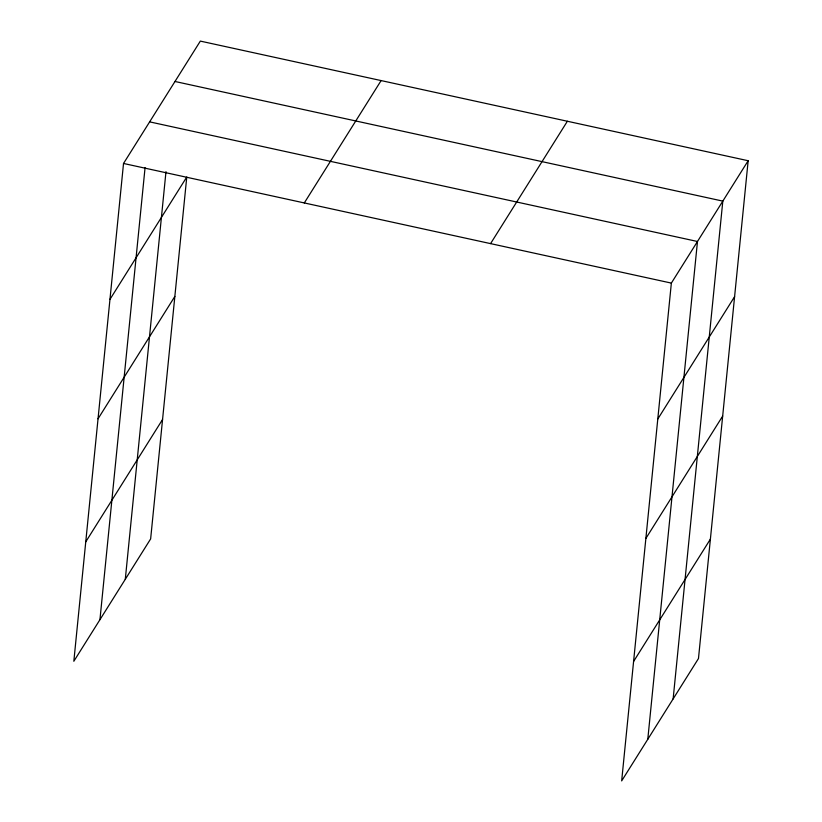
<?xml version="1.0" encoding="UTF-8"?>
<svg xmlns="http://www.w3.org/2000/svg" width="822" height="822" viewBox="0 0 822 822"><rect width="100%" height="100%" fill="white"/><g stroke="black" fill="none" stroke-linecap="round" stroke-linejoin="round"><path stroke-width="1.23" d="M748.164 160.732L671.358 283.097L621.668 780.9L698.474 658.535L748.164 160.732L200.332 41.1L123.526 163.465L73.836 661.268L150.642 538.903L186.769 177.018L109.953 299.383M99.945 619.665L145.073 167.585M125.293 579.284L165.982 171.664M647.787 739.297L697.477 241.493L149.635 121.862M673.136 698.916L722.815 201.113L174.983 81.481M98.034 418.809L174.839 296.444M85.755 541.842L162.561 419.487M304.304 202.942L381.12 80.577M490.57 243.62L567.375 121.255M657.795 419.015L734.601 296.65M645.876 538.431L722.682 416.066M633.587 661.474L710.403 539.109M123.526 163.465L671.358 283.097"/></g></svg>
